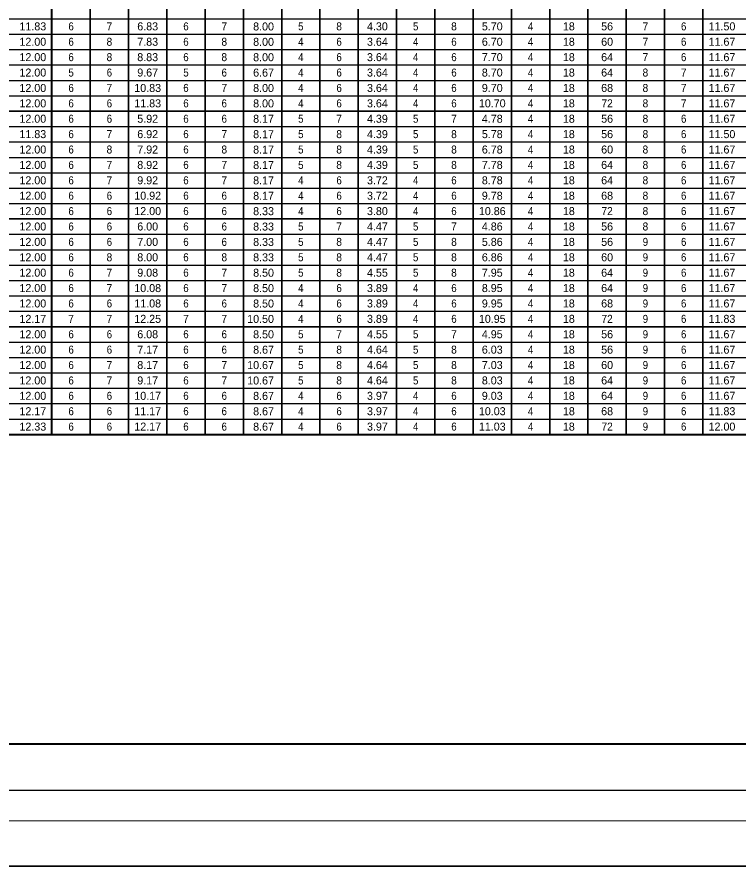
# Model space of a CAD drawing. Extents: x 187 to 558, y -82 to 195.
# Drawn here: x 301.1 to 418.3, y -82.4 to 55.4 of the extents above; entities that cross this region are included whole.
import ezdxf
from ezdxf.enums import TextEntityAlignment as Align

# ---------------------------------------------------------------- set-up
doc = ezdxf.new("R2010")
doc.units = 0
doc.header["$LTSCALE"] = 0.52
doc.layers.add('1', color=7, linetype='Continuous', lineweight=25)

msp = doc.modelspace()

# ---------------------------------------------------------------- linework, layer by layer
at = {"layer": '1', "lineweight": 40}
for p, q in [((306.8118, -12.3547), (306.8118, 123.6452)), ((242.6892, -12.3547), (506.9717, -12.3547)), ((222.9042, -62.6189), (547.9042, -62.6189))]:
    msp.add_line(p, q, dxfattribs=at)
at = {"layer": '1', "lineweight": 35}
for p, q in [((313.0317, -12.3547), (313.0317, 107.6452)), ((319.2518, -12.3547), (319.2518, 107.6452)), ((325.4717, -12.3547), (325.4717, 107.6452)), ((331.6918, -12.3547), (331.6918, 107.6452)), ((337.9117, -12.3547), (337.9117, 107.6452)), ((344.1318, -12.3547), (344.1318, 107.6452)), ((350.3517, -12.3547), (350.3517, 107.6452)), ((356.5718, -12.3547), (356.5718, 107.6452)), ((362.7917, -12.3547), (362.7917, 107.6452)), ((369.0118, -12.3547), (369.0118, 107.6452)), ((375.2317, -12.3547), (375.2317, 107.6452)), ((381.4518, -12.3547), (381.4518, 107.6452)), ((387.6717, -12.3547), (387.6717, 107.6452)), ((393.8918, -12.3547), (393.8918, 107.6452)), ((400.1117, -12.3547), (400.1117, 107.6452)), ((406.3317, -12.3547), (406.3317, 107.6452)), ((412.5517, -12.3547), (412.5517, 107.6452)), ((242.6892, 40.1452), (506.9717, 40.1452)), ((242.6892, 22.6453), (506.9717, 22.6453)), ((242.6892, 5.1452), (506.9717, 5.1452))]:
    msp.add_line(p, q, dxfattribs=at)
at = {"layer": '1'}
for p, q in [((261.3492, 55.1452), (506.9717, 55.1452)), ((261.3492, 52.6452), (506.9717, 52.6452)), ((261.3492, 50.1452), (506.9717, 50.1452)), ((261.3492, 47.6452), (506.9717, 47.6452)), ((261.3492, 45.1452), (506.9717, 45.1452)), ((261.3492, 42.6452), (506.9717, 42.6452)), ((261.3492, 37.6452), (506.9717, 37.6452)), ((261.3492, 35.1452), (506.9717, 35.1452)), ((261.3492, 32.6452), (506.9717, 32.6452)), ((261.3492, 30.1453), (506.9717, 30.1453)), ((261.3492, 27.6453), (506.9717, 27.6453)), ((261.3492, 25.1453), (506.9717, 25.1453)), ((261.3492, 20.1453), (506.9717, 20.1453)), ((261.3492, 17.6453), (506.9717, 17.6453)), ((261.3492, 15.1452), (506.9717, 15.1452)), ((261.3492, 12.6452), (506.9717, 12.6452)), ((261.3492, 10.1452), (506.9717, 10.1452)), ((261.3492, 7.6452), (506.9717, 7.6452)), ((261.3492, 2.6452), (506.9717, 2.6452)), ((261.3492, 0.1452), (506.9717, 0.1452)), ((261.3492, -2.3548), (506.9717, -2.3548)), ((261.3492, -4.8548), (506.9717, -4.8548)), ((261.3492, -7.3548), (506.9717, -7.3548)), ((261.3492, -9.8547), (506.9717, -9.8547)), ((207.9042, -70.1189), (552.9042, -70.1189))]:
    msp.add_line(p, q, dxfattribs=at)
at = {"layer": '1', "lineweight": 13}
msp.add_line((192.9042, -75.1189), (552.9042, -75.1189), dxfattribs=at)
at = {"layer": '1', "lineweight": 35}
msp.add_lwpolyline([(187.0721, -82.4459), (557.7998, -82.4459), (557.7998, 194.6359), (187.0721, 194.6359)], close=True, dxfattribs=at)

# ---------------------------------------------------------------- texts
at = {"layer": '1'}
for s, p in [('11.83', (303.7022, 53.2661)), ('6.83', (322.3613, 53.2661)), ('4.30', (359.6817, 53.2661)), ('5.70', (378.3417, 53.2661)), ('18', (390.7817, 53.2661)), ('56', (397.0022, 53.2661)), ('11.50', (415.6617, 53.2661)), ('12.00', (303.7018, 50.7661)), ('7.83', (322.3613, 50.7661)), ('3.64', (359.6822, 50.7661)), ('6.70', (378.3417, 50.7661)), ('18', (390.7817, 50.7661)), ('60', (397.0017, 50.7661)), ('11.67', (415.6622, 50.7661)), ('12.00', (303.7018, 48.2661)), ('8.83', (322.3613, 48.2661)), ('3.64', (359.6822, 48.2661)), ('7.70', (378.3417, 48.2661)), ('18', (390.7817, 48.2661)), ('64', (397.0022, 48.2661)), ('11.67', (415.6622, 48.2661)), ('12.00', (303.7018, 45.7661)), ('9.67', (322.3613, 45.7661)), ('3.64', (359.6822, 45.7661)), ('8.70', (378.3417, 45.7661)), ('18', (390.7817, 45.7661)), ('64', (397.0022, 45.7661)), ('11.67', (415.6622, 45.7661)), ('12.00', (303.7018, 43.2661)), ('10.83', (322.3622, 43.2661)), ('3.64', (359.6822, 43.2661)), ('9.70', (378.3417, 43.2661)), ('18', (390.7817, 43.2661)), ('68', (397.0017, 43.2661)), ('11.67', (415.6622, 43.2661)), ('12.00', (303.7018, 40.7661)), ('11.83', (322.3622, 40.7661)), ('3.64', (359.6822, 40.7661)), ('10.70', (378.3417, 40.7661)), ('18', (390.7817, 40.7661)), ('11.67', (415.6622, 40.7661)), ('12.00', (303.7018, 38.2661)), ('5.92', (322.3617, 38.2661)), ('4.39', (359.6813, 38.2661)), ('4.78', (378.3417, 38.2661)), ('18', (390.7817, 38.2661)), ('56', (397.0022, 38.2661)), ('11.67', (415.6622, 38.2661)), ('11.83', (303.7022, 35.7661)), ('6.92', (322.3617, 35.7661)), ('4.39', (359.6813, 35.7661)), ('5.78', (378.3417, 35.7661)), ('18', (390.7817, 35.7661)), ('56', (397.0022, 35.7661)), ('11.50', (415.6617, 35.7661)), ('12.00', (303.7018, 33.2661)), ('7.92', (322.3617, 33.2661)), ('4.39', (359.6813, 33.2661)), ('6.78', (378.3417, 33.2661)), ('18', (390.7817, 33.2661)), ('60', (397.0017, 33.2661)), ('11.67', (415.6622, 33.2661)), ('12.00', (303.7018, 30.7661)), ('8.92', (322.3617, 30.7661)), ('4.39', (359.6813, 30.7661)), ('7.78', (378.3417, 30.7661)), ('18', (390.7817, 30.7661)), ('64', (397.0022, 30.7661)), ('11.67', (415.6622, 30.7661)), ('12.00', (303.7018, 28.2661)), ('9.92', (322.3617, 28.2661)), ('3.72', (359.6817, 28.2661)), ('8.78', (378.3417, 28.2661)), ('18', (390.7817, 28.2661)), ('64', (397.0022, 28.2661)), ('11.67', (415.6622, 28.2661)), ('12.00', (303.7018, 25.7661)), ('10.92', (322.3617, 25.7661)), ('3.72', (359.6817, 25.7661)), ('9.78', (378.3417, 25.7661)), ('18', (390.7817, 25.7661)), ('68', (397.0017, 25.7661)), ('11.67', (415.6622, 25.7661)), ('12.00', (303.7018, 23.2661)), ('12.00', (322.3617, 23.2661)), ('3.80', (359.6817, 23.2661)), ('10.86', (378.3413, 23.2661)), ('18', (390.7817, 23.2661)), ('11.67', (415.6622, 23.2661)), ('12.00', (303.7018, 20.7661)), ('6.00', (322.3617, 20.7661)), ('4.47', (359.6813, 20.7661)), ('4.86', (378.3422, 20.7661)), ('18', (390.7817, 20.7661)), ('56', (397.0022, 20.7661)), ('11.67', (415.6622, 20.7661)), ('12.00', (303.7018, 18.2661)), ('7.00', (322.3617, 18.2661)), ('4.47', (359.6813, 18.2661)), ('5.86', (378.3422, 18.2661)), ('18', (390.7817, 18.2661)), ('56', (397.0022, 18.2661)), ('11.67', (415.6622, 18.2661)), ('12.00', (303.7018, 15.7661)), ('8.00', (322.3617, 15.7661)), ('4.47', (359.6813, 15.7661)), ('6.86', (378.3422, 15.7661)), ('18', (390.7817, 15.7661)), ('60', (397.0017, 15.7661)), ('11.67', (415.6622, 15.7661)), ('12.00', (303.7018, 13.2661)), ('9.08', (322.3617, 13.2661)), ('4.55', (359.6822, 13.2661)), ('7.95', (378.3422, 13.2661)), ('18', (390.7817, 13.2661)), ('64', (397.0022, 13.2661)), ('11.67', (415.6622, 13.2661)), ('12.00', (303.7018, 10.7661)), ('10.08', (322.3617, 10.7661)), ('3.89', (359.6813, 10.7661)), ('8.95', (378.3422, 10.7661)), ('18', (390.7817, 10.7661)), ('64', (397.0022, 10.7661)), ('11.67', (415.6622, 10.7661)), ('12.00', (303.7018, 8.2661)), ('11.08', (322.3617, 8.2661)), ('3.89', (359.6813, 8.2661)), ('9.95', (378.3422, 8.2661)), ('18', (390.7817, 8.2661)), ('68', (397.0017, 8.2661)), ('11.67', (415.6622, 8.2661)), ('12.17', (303.7022, 5.7661)), ('12.25', (322.3613, 5.7661)), ('3.89', (359.6813, 5.7661)), ('10.95', (378.3413, 5.7661)), ('18', (390.7817, 5.7661)), ('11.83', (415.6622, 5.7661)), ('12.00', (303.7018, 3.2661)), ('6.08', (322.3617, 3.2661)), ('4.55', (359.6822, 3.2661)), ('4.95', (378.3422, 3.2661)), ('18', (390.7817, 3.2661)), ('56', (397.0022, 3.2661)), ('11.67', (415.6622, 3.2661)), ('12.00', (303.7018, 0.7661)), ('7.17', (322.3613, 0.7661)), ('4.64', (359.6822, 0.7661)), ('6.03', (378.3413, 0.7661)), ('18', (390.7817, 0.7661)), ('56', (397.0022, 0.7661)), ('11.67', (415.6622, 0.7661)), ('12.00', (303.7018, -1.7339)), ('8.17', (322.3613, -1.7339)), ('4.64', (359.6822, -1.7339)), ('7.03', (378.3413, -1.7339)), ('18', (390.7817, -1.7339)), ('60', (397.0017, -1.7339)), ('11.67', (415.6622, -1.7339)), ('12.00', (303.7018, -4.2339)), ('9.17', (322.3613, -4.2339)), ('4.64', (359.6822, -4.2339)), ('8.03', (378.3413, -4.2339)), ('18', (390.7817, -4.2339)), ('64', (397.0022, -4.2339)), ('11.67', (415.6622, -4.2339)), ('12.00', (303.7018, -6.7339)), ('10.17', (322.3622, -6.7339)), ('3.97', (359.6813, -6.7339)), ('9.03', (378.3413, -6.7339)), ('18', (390.7817, -6.7339)), ('64', (397.0022, -6.7339)), ('11.67', (415.6622, -6.7339)), ('12.17', (303.7022, -9.2339)), ('11.17', (322.3622, -9.2339)), ('3.97', (359.6813, -9.2339)), ('10.03', (378.3422, -9.2339)), ('18', (390.7817, -9.2339)), ('68', (397.0017, -9.2339)), ('11.83', (415.6622, -9.2339)), ('12.33', (303.7022, -11.7339)), ('12.17', (322.3622, -11.7339)), ('3.97', (359.6813, -11.7339)), ('11.03', (378.3422, -11.7339)), ('18', (390.7817, -11.7339)), ('12.00', (415.6617, -11.7339))]:
    msp.add_text(s, height=1.3, dxfattribs=at).set_placement(p, align=Align.CENTER)
for s, width, p in [('6', 0.9, (309.9213, 53.2661)), ('7', 0.95, (316.1422, 53.2661)), ('6', 0.9, (328.5813, 53.2661)), ('7', 0.95, (334.8022, 53.2661)), ('5', 0.9, (347.2413, 53.2661)), ('8', 0.95, (353.4617, 53.2661)), ('5', 0.9, (365.9013, 53.2661)), ('8', 0.95, (372.1217, 53.2661)), ('4', 0.9, (384.5613, 53.2661)), ('7', 0.95, (403.2222, 53.2661)), ('6', 0.9, (409.4413, 53.2661)), ('6', 0.9, (309.9213, 50.7661)), ('8', 0.95, (316.1418, 50.7661)), ('6', 0.9, (328.5813, 50.7661)), ('8', 0.95, (334.8017, 50.7661)), ('4', 0.9, (347.2413, 50.7661)), ('6', 0.9, (353.4613, 50.7661)), ('4', 0.9, (365.9013, 50.7661)), ('6', 0.9, (372.1213, 50.7661)), ('4', 0.9, (384.5613, 50.7661)), ('7', 0.95, (403.2222, 50.7661)), ('6', 0.9, (409.4413, 50.7661)), ('6', 0.9, (309.9213, 48.2661)), ('8', 0.95, (316.1418, 48.2661)), ('6', 0.9, (328.5813, 48.2661)), ('8', 0.95, (334.8017, 48.2661)), ('4', 0.9, (347.2413, 48.2661)), ('6', 0.9, (353.4613, 48.2661)), ('4', 0.9, (365.9013, 48.2661)), ('6', 0.9, (372.1213, 48.2661)), ('4', 0.9, (384.5613, 48.2661)), ('7', 0.95, (403.2222, 48.2661)), ('6', 0.9, (409.4413, 48.2661)), ('5', 0.9, (309.9213, 45.7661)), ('6', 0.9, (316.1413, 45.7661)), ('5', 0.9, (328.5813, 45.7661)), ('6', 0.9, (334.8013, 45.7661)), ('4', 0.9, (347.2413, 45.7661)), ('6', 0.9, (353.4613, 45.7661)), ('4', 0.9, (365.9013, 45.7661)), ('6', 0.9, (372.1213, 45.7661)), ('4', 0.9, (384.5613, 45.7661)), ('8', 0.95, (403.2217, 45.7661)), ('7', 0.95, (409.4422, 45.7661)), ('6', 0.9, (309.9213, 43.2661)), ('7', 0.95, (316.1422, 43.2661)), ('6', 0.9, (328.5813, 43.2661)), ('7', 0.95, (334.8022, 43.2661)), ('4', 0.9, (347.2413, 43.2661)), ('6', 0.9, (353.4613, 43.2661)), ('4', 0.9, (365.9013, 43.2661)), ('6', 0.9, (372.1213, 43.2661)), ('4', 0.9, (384.5613, 43.2661)), ('8', 0.95, (403.2217, 43.2661)), ('7', 0.95, (409.4422, 43.2661)), ('6', 0.9, (309.9213, 40.7661)), ('6', 0.9, (316.1413, 40.7661)), ('6', 0.9, (328.5813, 40.7661)), ('6', 0.9, (334.8013, 40.7661)), ('4', 0.9, (347.2413, 40.7661)), ('6', 0.9, (353.4613, 40.7661)), ('4', 0.9, (365.9013, 40.7661)), ('6', 0.9, (372.1213, 40.7661)), ('4', 0.9, (384.5613, 40.7661)), ('72', 0.95, (397.0017, 40.7661)), ('8', 0.95, (403.2217, 40.7661)), ('7', 0.95, (409.4422, 40.7661)), ('6', 0.9, (309.9213, 38.2661)), ('6', 0.9, (316.1413, 38.2661)), ('6', 0.9, (328.5813, 38.2661)), ('6', 0.9, (334.8013, 38.2661)), ('5', 0.9, (347.2413, 38.2661)), ('7', 0.95, (353.4622, 38.2661)), ('5', 0.9, (365.9013, 38.2661)), ('7', 0.95, (372.1222, 38.2661)), ('4', 0.9, (384.5613, 38.2661)), ('8', 0.95, (403.2217, 38.2661)), ('6', 0.9, (409.4413, 38.2661)), ('6', 0.9, (309.9213, 35.7661)), ('7', 0.95, (316.1422, 35.7661)), ('6', 0.9, (328.5813, 35.7661)), ('7', 0.95, (334.8022, 35.7661)), ('5', 0.9, (347.2413, 35.7661)), ('8', 0.95, (353.4617, 35.7661)), ('5', 0.9, (365.9013, 35.7661)), ('8', 0.95, (372.1217, 35.7661)), ('4', 0.9, (384.5613, 35.7661)), ('8', 0.95, (403.2217, 35.7661)), ('6', 0.9, (409.4413, 35.7661)), ('6', 0.9, (309.9213, 33.2661)), ('8', 0.95, (316.1418, 33.2661)), ('6', 0.9, (328.5813, 33.2661)), ('8', 0.95, (334.8017, 33.2661)), ('5', 0.9, (347.2413, 33.2661)), ('8', 0.95, (353.4617, 33.2661)), ('5', 0.9, (365.9013, 33.2661)), ('8', 0.95, (372.1217, 33.2661)), ('4', 0.9, (384.5613, 33.2661)), ('8', 0.95, (403.2217, 33.2661)), ('6', 0.9, (409.4413, 33.2661)), ('6', 0.9, (309.9213, 30.7661)), ('7', 0.95, (316.1422, 30.7661)), ('6', 0.9, (328.5813, 30.7661)), ('7', 0.95, (334.8022, 30.7661)), ('5', 0.9, (347.2413, 30.7661)), ('8', 0.95, (353.4617, 30.7661)), ('5', 0.9, (365.9013, 30.7661)), ('8', 0.95, (372.1217, 30.7661)), ('4', 0.9, (384.5613, 30.7661)), ('8', 0.95, (403.2217, 30.7661)), ('6', 0.9, (409.4413, 30.7661)), ('6', 0.9, (309.9213, 28.2661)), ('7', 0.95, (316.1422, 28.2661)), ('6', 0.9, (328.5813, 28.2661)), ('7', 0.95, (334.8022, 28.2661)), ('4', 0.9, (347.2413, 28.2661)), ('6', 0.9, (353.4613, 28.2661)), ('4', 0.9, (365.9013, 28.2661)), ('6', 0.9, (372.1213, 28.2661)), ('4', 0.9, (384.5613, 28.2661)), ('8', 0.95, (403.2217, 28.2661)), ('6', 0.9, (409.4413, 28.2661)), ('6', 0.9, (309.9213, 25.7661)), ('6', 0.9, (316.1413, 25.7661)), ('6', 0.9, (328.5813, 25.7661)), ('6', 0.9, (334.8013, 25.7661)), ('4', 0.9, (347.2413, 25.7661)), ('6', 0.9, (353.4613, 25.7661)), ('4', 0.9, (365.9013, 25.7661)), ('6', 0.9, (372.1213, 25.7661)), ('4', 0.9, (384.5613, 25.7661)), ('8', 0.95, (403.2217, 25.7661)), ('6', 0.9, (409.4413, 25.7661)), ('6', 0.9, (309.9213, 23.2661)), ('6', 0.9, (316.1413, 23.2661)), ('6', 0.9, (328.5813, 23.2661)), ('6', 0.9, (334.8013, 23.2661)), ('4', 0.9, (347.2413, 23.2661)), ('6', 0.9, (353.4613, 23.2661)), ('4', 0.9, (365.9013, 23.2661)), ('6', 0.9, (372.1213, 23.2661)), ('4', 0.9, (384.5613, 23.2661)), ('72', 0.95, (397.0017, 23.2661)), ('8', 0.95, (403.2217, 23.2661)), ('6', 0.9, (409.4413, 23.2661)), ('6', 0.9, (309.9213, 20.7661)), ('6', 0.9, (316.1413, 20.7661)), ('6', 0.9, (328.5813, 20.7661)), ('6', 0.9, (334.8013, 20.7661)), ('5', 0.9, (347.2413, 20.7661)), ('7', 0.95, (353.4622, 20.7661)), ('5', 0.9, (365.9013, 20.7661)), ('7', 0.95, (372.1222, 20.7661)), ('4', 0.9, (384.5613, 20.7661)), ('8', 0.95, (403.2217, 20.7661)), ('6', 0.9, (409.4413, 20.7661)), ('6', 0.9, (309.9213, 18.2661)), ('6', 0.9, (316.1413, 18.2661)), ('6', 0.9, (328.5813, 18.2661)), ('6', 0.9, (334.8013, 18.2661)), ('5', 0.9, (347.2413, 18.2661)), ('8', 0.95, (353.4617, 18.2661)), ('5', 0.9, (365.9013, 18.2661)), ('8', 0.95, (372.1217, 18.2661)), ('4', 0.9, (384.5613, 18.2661)), ('9', 0.9, (403.2222, 18.2661)), ('6', 0.9, (409.4413, 18.2661)), ('6', 0.9, (309.9213, 15.7661)), ('8', 0.95, (316.1418, 15.7661)), ('6', 0.9, (328.5813, 15.7661)), ('8', 0.95, (334.8017, 15.7661)), ('5', 0.9, (347.2413, 15.7661)), ('8', 0.95, (353.4617, 15.7661)), ('5', 0.9, (365.9013, 15.7661)), ('8', 0.95, (372.1217, 15.7661)), ('4', 0.9, (384.5613, 15.7661)), ('9', 0.9, (403.2222, 15.7661)), ('6', 0.9, (409.4413, 15.7661)), ('6', 0.9, (309.9213, 13.2661)), ('7', 0.95, (316.1422, 13.2661)), ('6', 0.9, (328.5813, 13.2661)), ('7', 0.95, (334.8022, 13.2661)), ('5', 0.9, (347.2413, 13.2661)), ('8', 0.95, (353.4617, 13.2661)), ('5', 0.9, (365.9013, 13.2661)), ('8', 0.95, (372.1217, 13.2661)), ('4', 0.9, (384.5613, 13.2661)), ('9', 0.9, (403.2222, 13.2661)), ('6', 0.9, (409.4413, 13.2661)), ('6', 0.9, (309.9213, 10.7661)), ('7', 0.95, (316.1422, 10.7661)), ('6', 0.9, (328.5813, 10.7661)), ('7', 0.95, (334.8022, 10.7661)), ('4', 0.9, (347.2413, 10.7661)), ('6', 0.9, (353.4613, 10.7661)), ('4', 0.9, (365.9013, 10.7661)), ('6', 0.9, (372.1213, 10.7661)), ('4', 0.9, (384.5613, 10.7661)), ('9', 0.9, (403.2222, 10.7661)), ('6', 0.9, (409.4413, 10.7661)), ('6', 0.9, (309.9213, 8.2661)), ('6', 0.9, (316.1413, 8.2661)), ('6', 0.9, (328.5813, 8.2661)), ('6', 0.9, (334.8013, 8.2661)), ('4', 0.9, (347.2413, 8.2661)), ('6', 0.9, (353.4613, 8.2661)), ('4', 0.9, (365.9013, 8.2661)), ('6', 0.9, (372.1213, 8.2661)), ('4', 0.9, (384.5613, 8.2661)), ('9', 0.9, (403.2222, 8.2661)), ('6', 0.9, (409.4413, 8.2661)), ('7', 0.95, (309.9222, 5.7661)), ('7', 0.95, (316.1422, 5.7661)), ('7', 0.95, (328.5822, 5.7661)), ('7', 0.95, (334.8022, 5.7661)), ('4', 0.9, (347.2413, 5.7661)), ('6', 0.9, (353.4613, 5.7661)), ('4', 0.9, (365.9013, 5.7661)), ('6', 0.9, (372.1213, 5.7661)), ('4', 0.9, (384.5613, 5.7661)), ('72', 0.95, (397.0017, 5.7661)), ('9', 0.9, (403.2222, 5.7661)), ('6', 0.9, (409.4413, 5.7661)), ('6', 0.9, (309.9213, 3.2661)), ('6', 0.9, (316.1413, 3.2661)), ('6', 0.9, (328.5813, 3.2661)), ('6', 0.9, (334.8013, 3.2661)), ('5', 0.9, (347.2413, 3.2661)), ('7', 0.95, (353.4622, 3.2661)), ('5', 0.9, (365.9013, 3.2661)), ('7', 0.95, (372.1222, 3.2661)), ('4', 0.9, (384.5613, 3.2661)), ('9', 0.9, (403.2222, 3.2661)), ('6', 0.9, (409.4413, 3.2661)), ('6', 0.9, (309.9213, 0.7661)), ('6', 0.9, (316.1413, 0.7661)), ('6', 0.9, (328.5813, 0.7661)), ('6', 0.9, (334.8013, 0.7661)), ('5', 0.9, (347.2413, 0.7661)), ('8', 0.95, (353.4617, 0.7661)), ('5', 0.9, (365.9013, 0.7661)), ('8', 0.95, (372.1217, 0.7661)), ('4', 0.9, (384.5613, 0.7661)), ('9', 0.9, (403.2222, 0.7661)), ('6', 0.9, (409.4413, 0.7661)), ('6', 0.9, (309.9213, -1.7339)), ('7', 0.95, (316.1422, -1.7339)), ('6', 0.9, (328.5813, -1.7339)), ('7', 0.95, (334.8022, -1.7339)), ('5', 0.9, (347.2413, -1.7339)), ('8', 0.95, (353.4617, -1.7339)), ('5', 0.9, (365.9013, -1.7339)), ('8', 0.95, (372.1217, -1.7339)), ('4', 0.9, (384.5613, -1.7339)), ('9', 0.9, (403.2222, -1.7339)), ('6', 0.9, (409.4413, -1.7339)), ('6', 0.9, (309.9213, -4.2339)), ('7', 0.95, (316.1422, -4.2339)), ('6', 0.9, (328.5813, -4.2339)), ('7', 0.95, (334.8022, -4.2339)), ('5', 0.9, (347.2413, -4.2339)), ('8', 0.95, (353.4617, -4.2339)), ('5', 0.9, (365.9013, -4.2339)), ('8', 0.95, (372.1217, -4.2339)), ('4', 0.9, (384.5613, -4.2339)), ('9', 0.9, (403.2222, -4.2339)), ('6', 0.9, (409.4413, -4.2339)), ('6', 0.9, (309.9213, -6.7339)), ('6', 0.9, (316.1413, -6.7339)), ('6', 0.9, (328.5813, -6.7339)), ('6', 0.9, (334.8013, -6.7339)), ('4', 0.9, (347.2413, -6.7339)), ('6', 0.9, (353.4613, -6.7339)), ('4', 0.9, (365.9013, -6.7339)), ('6', 0.9, (372.1213, -6.7339)), ('4', 0.9, (384.5613, -6.7339)), ('9', 0.9, (403.2222, -6.7339)), ('6', 0.9, (409.4413, -6.7339)), ('6', 0.9, (309.9213, -9.2339)), ('6', 0.9, (316.1413, -9.2339)), ('6', 0.9, (328.5813, -9.2339)), ('6', 0.9, (334.8013, -9.2339)), ('4', 0.9, (347.2413, -9.2339)), ('6', 0.9, (353.4613, -9.2339)), ('4', 0.9, (365.9013, -9.2339)), ('6', 0.9, (372.1213, -9.2339)), ('4', 0.9, (384.5613, -9.2339)), ('9', 0.9, (403.2222, -9.2339)), ('6', 0.9, (409.4413, -9.2339)), ('6', 0.9, (309.9213, -11.7339)), ('6', 0.9, (316.1413, -11.7339)), ('6', 0.9, (328.5813, -11.7339)), ('6', 0.9, (334.8013, -11.7339)), ('4', 0.9, (347.2413, -11.7339)), ('6', 0.9, (353.4613, -11.7339)), ('4', 0.9, (365.9013, -11.7339)), ('6', 0.9, (372.1213, -11.7339)), ('4', 0.9, (384.5613, -11.7339)), ('72', 0.95, (397.0017, -11.7339)), ('9', 0.9, (403.2222, -11.7339)), ('6', 0.9, (409.4413, -11.7339))]:
    msp.add_text(s, height=1.3, dxfattribs=dict(at, width=width)).set_placement(p, align=Align.CENTER)
for s, p in [('8.00', (342.8776, 53.2544)), ('8.00', (342.8776, 50.7544)), ('8.00', (342.8776, 48.2544)), ('6.67', (342.8776, 45.7544)), ('8.00', (342.8776, 43.2544)), ('8.00', (342.8776, 40.7544)), ('8.17', (342.8776, 38.2544)), ('8.17', (342.8776, 35.7544)), ('8.17', (342.8776, 33.2544)), ('8.17', (342.8776, 30.7544)), ('8.17', (342.8776, 28.2544)), ('8.17', (342.8776, 25.7544)), ('8.33', (342.8776, 23.2544)), ('8.33', (342.8776, 20.7544)), ('8.33', (342.8776, 18.2544)), ('8.33', (342.8776, 15.7544)), ('8.50', (342.8776, 13.2544)), ('8.50', (342.8776, 10.7544)), ('8.50', (342.8776, 8.2544)), ('10.50', (342.8776, 5.7544)), ('8.50', (342.8776, 3.2544)), ('8.67', (342.8776, 0.7544)), ('10.67', (342.8776, -1.7456)), ('10.67', (342.8776, -4.2456)), ('8.67', (342.8776, -6.7456)), ('8.67', (342.8776, -9.2456)), ('8.67', (342.8776, -11.7456))]:
    msp.add_text(s, height=1.3, dxfattribs=at).set_placement(p, align=Align.RIGHT)

doc.saveas('drawing.dxf')
